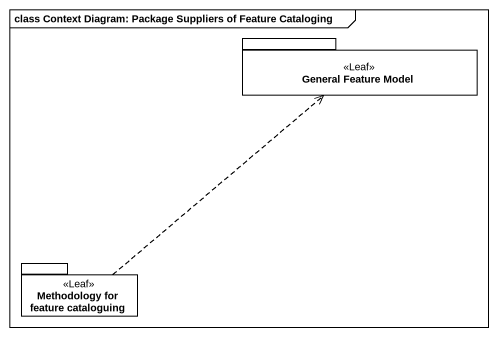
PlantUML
@startuml
mainframe class Context Diagram: Package Suppliers of Feature Cataloging
package "General Feature Model" as General_Feature_Model <<Leaf>> {
}
package "Methodology for feature cataloguing" as Methodology_for_feature <<Leaf>> {
}
Methodology_for_feature .up.> General_Feature_Model
@enduml
